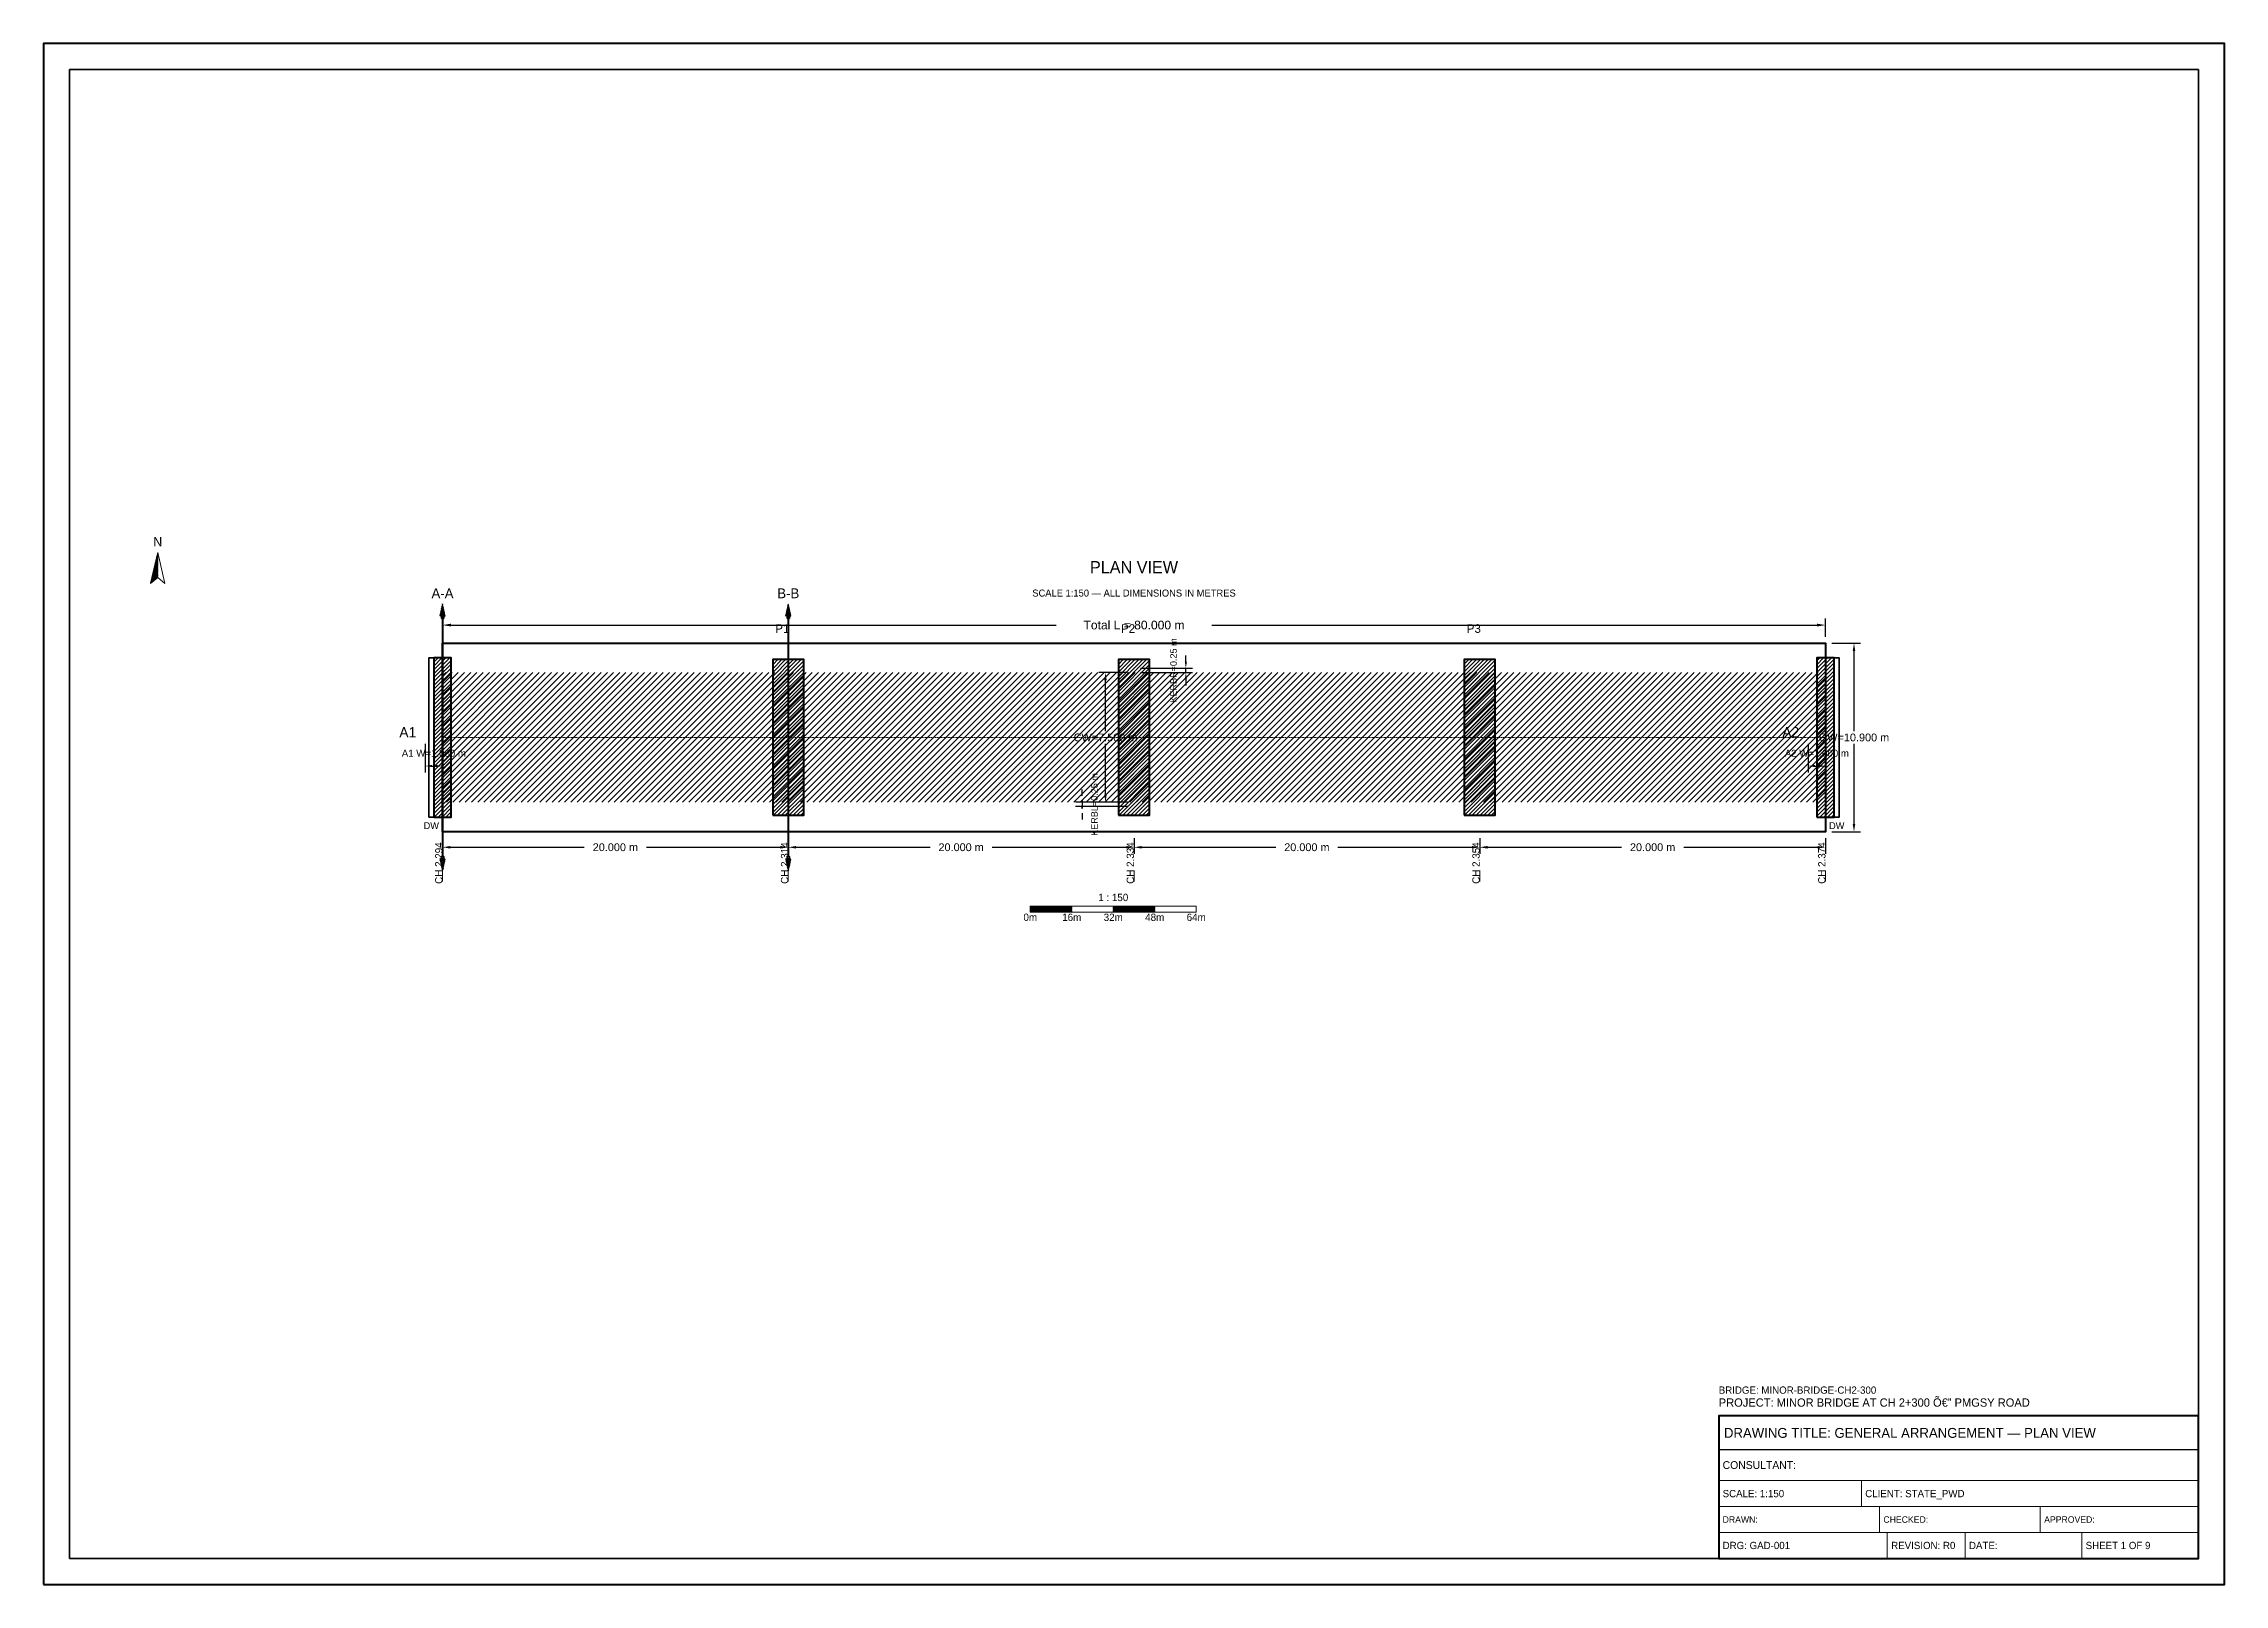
# Model space of a CAD drawing. Header units: metres. Extents: x 0 to 841, y 0 to 594.
import ezdxf
from ezdxf.enums import TextEntityAlignment as Align

# ---------------------------------------------------------------- set-up
doc = ezdxf.new("R2010")
doc.units = ezdxf.units.M
doc.linetypes.add('CENTER', pattern=[1.5, 0.75, -0.25, 0.25, -0.25])
doc.linetypes.add('DASHED', pattern=[0.5, 0.375, -0.125])
for name, color, linetype, lineweight in [('BORDER-INNER', 7, 'Continuous', 35), ('BORDER-OUTER', 7, 'Continuous', 70), ('CIVIL-CHAINAGE', 7, 'Continuous', 18), ('DIM-CHAINAGE', 3, 'Continuous', 18), ('DIM-LINEAR', 3, 'Continuous', 18), ('STRUC-CENTRE', 6, 'CENTER', 18), ('STRUC-HATCHING', 8, 'Continuous', 18), ('STRUC-OUTLINE', 1, 'Continuous', 50), ('STRUC-SECTION', 2, 'Continuous', 35), ('SUB-ABUT', 3, 'Continuous', 35), ('SUB-DIRT-WALL', 3, 'Continuous', 35), ('SUB-PIER', 2, 'Continuous', 35), ('SUPER-DECK', 2, 'Continuous', 50), ('SYM-NORTHARROW', 7, 'Continuous', 18), ('SYM-SCALE', 7, 'Continuous', 13), ('TEXT-GENERAL', 7, 'Continuous', 18), ('TEXT-HEADER', 7, 'Continuous', 25), ('TEXT-SPEC', 7, 'Continuous', 13), ('TEXT-TITLE', 7, 'Continuous', 25), ('TITLEBLK-BOX', 7, 'Continuous', 50), ('TITLEBLK-TEXT', 7, 'Continuous', 18)]:
    doc.layers.add(name, color=color, linetype=linetype, lineweight=lineweight)
doc.styles.add('BRIDGE_STD', font='Arial.ttf')
doc.dimstyles.new('pmb100', dxfattribs={"dimtxt": 2.5, "dimasz": 0.9375, "dimexe": 2.5, "dimexo": 2.5, "dimtad": 0, "dimtih": 1, "dimdec": 0, "dimtxsty": 'BRIDGE_STD', "dimcen": 2.5, "dimazin": 3, "dimtfac": 1, "dimtmove": 0, "dimatfit": 3})

msp = doc.modelspace()

# ---------------------------------------------------------------- hatches: boundary and pattern name
at = {"layer": 'STRUC-HATCHING'}
h = msp.add_hatch(dxfattribs=at)
h.set_pattern_fill('ANSI31', scale=0.533333)
h.paths.add_polyline_path([(153.83, 301.5), (687.17, 301.5), (687.17, 351.5), (153.83, 351.5)])
at = {"layer": 'STRUC-SECTION'}
h = msp.add_hatch(dxfattribs=at)
h.set_pattern_fill('SOLID')
h.paths.add_polyline_path([(152.78, 373.28), (154.88, 373.28), (153.83, 378.08)])
h = msp.add_hatch(dxfattribs=at)
h.set_pattern_fill('SOLID')
h.paths.add_polyline_path([(286.12, 373.28), (288.22, 373.28), (287.17, 378.08)])
h = msp.add_hatch(dxfattribs=at)
h.set_pattern_fill('SOLID')
h.paths.add_polyline_path([(152.78, 279.72), (154.88, 279.72), (153.83, 274.92)])
h = msp.add_hatch(dxfattribs=at)
h.set_pattern_fill('SOLID')
h.paths.add_polyline_path([(286.12, 279.72), (288.22, 279.72), (287.17, 274.92)])
at = {"layer": 'SUB-ABUT'}
h = msp.add_hatch(dxfattribs=at)
h.set_pattern_fill('ANSI31', scale=0.333333)
h.paths.add_polyline_path([(150.5, 295.83), (157.17, 295.83), (157.17, 357.17), (150.5, 357.17)])
h = msp.add_hatch(dxfattribs=at)
h.set_pattern_fill('ANSI31', scale=0.333333)
h.paths.add_polyline_path([(683.83, 295.83), (690.5, 295.83), (690.5, 357.17), (683.83, 357.17)])
at = {"layer": 'SUB-PIER'}
h = msp.add_hatch(dxfattribs=at)
h.set_pattern_fill('ANSI31', scale=0.333333)
h.paths.add_polyline_path([(281.17, 296.5), (293.17, 296.5), (293.17, 356.5), (281.17, 356.5)])
h = msp.add_hatch(dxfattribs=at)
h.set_pattern_fill('ANSI31', scale=0.333333)
h.paths.add_polyline_path([(414.5, 296.5), (426.5, 296.5), (426.5, 356.5), (414.5, 356.5)])
h = msp.add_hatch(dxfattribs=at)
h.set_pattern_fill('ANSI31', scale=0.333333)
h.paths.add_polyline_path([(547.83, 296.5), (559.83, 296.5), (559.83, 356.5), (547.83, 356.5)])
at = {"layer": 'SYM-NORTHARROW'}
h = msp.add_hatch(dxfattribs=at)
h.set_pattern_fill('SOLID')
h.paths.add_polyline_path([(44, 397.83), (41.2, 385.83), (44, 388.23)])
at = {"layer": 'SYM-SCALE'}
h = msp.add_hatch(dxfattribs=at)
h.set_pattern_fill('SOLID')
h.paths.add_polyline_path([(380.5, 259.17), (396.5, 259.17), (396.5, 261.43), (380.5, 261.43)])
h = msp.add_hatch(dxfattribs=at)
h.set_pattern_fill('SOLID')
h.paths.add_polyline_path([(412.5, 259.17), (428.5, 259.17), (428.5, 261.43), (412.5, 261.43)])

# ---------------------------------------------------------------- linework, layer by layer
at = {"layer": 'BORDER-INNER'}
msp.add_lwpolyline([(10, 10), (831, 10), (831, 584), (10, 584), (10, 10)], dxfattribs=at)
at = {"layer": 'BORDER-OUTER'}
msp.add_lwpolyline([(0, 0), (841, 0), (841, 594), (0, 594), (0, 0)], dxfattribs=at)
at = {"layer": 'CIVIL-CHAINAGE'}
for p, q in [((153.83, 275.17), (153.83, 270.92)), ((287.17, 275.17), (287.17, 270.92)), ((420.5, 275.17), (420.5, 270.92)), ((553.83, 275.17), (553.83, 270.92)), ((687.17, 275.17), (687.17, 270.92))]:
    msp.add_line(p, q, dxfattribs=at)
at = {"layer": 'STRUC-CENTRE'}
msp.add_line((153.83, 326.5), (687.17, 326.5), dxfattribs=at)
at = {"layer": 'STRUC-OUTLINE', "lineweight": 50}
msp.add_lwpolyline([(153.83, 290.17), (153.83, 362.83), (687.17, 362.83), (687.17, 290.17), (153.83, 290.17)], dxfattribs=at)
at = {"layer": 'STRUC-SECTION', "color": 1, "linetype": 'DASHED', "lineweight": 50}
for p, q in [((153.83, 372.83), (153.83, 280.17)), ((287.17, 372.83), (287.17, 280.17))]:
    msp.add_line(p, q, dxfattribs=at)
at = {"layer": 'STRUC-SECTION', "color": 1}
for points in [[(153.38, 372.38), (154.28, 372.38), (154.28, 373.28), (153.38, 373.28), (153.38, 372.38)], [(286.72, 372.38), (287.62, 372.38), (287.62, 373.28), (286.72, 373.28), (286.72, 372.38)], [(153.38, 279.72), (154.28, 279.72), (154.28, 280.62), (153.38, 280.62), (153.38, 279.72)], [(286.72, 279.72), (287.62, 279.72), (287.62, 280.62), (286.72, 280.62), (286.72, 279.72)]]:
    msp.add_lwpolyline(points, dxfattribs=at)
at = {"layer": 'SUB-ABUT', "lineweight": 40}
for points in [[(150.5, 295.83), (157.17, 295.83), (157.17, 357.17), (150.5, 357.17), (150.5, 295.83)], [(683.83, 295.83), (690.5, 295.83), (690.5, 357.17), (683.83, 357.17), (683.83, 295.83)]]:
    msp.add_lwpolyline(points, dxfattribs=at)
at = {"layer": 'SUB-DIRT-WALL', "lineweight": 35}
for points in [[(148.5, 295.83), (150.5, 295.83), (150.5, 357.17), (148.5, 357.17), (148.5, 295.83)], [(690.5, 295.83), (692.5, 295.83), (692.5, 357.17), (690.5, 357.17), (690.5, 295.83)]]:
    msp.add_lwpolyline(points, dxfattribs=at)
at = {"layer": 'SUB-PIER', "lineweight": 40}
for points in [[(281.17, 296.5), (293.17, 296.5), (293.17, 356.5), (281.17, 356.5), (281.17, 296.5)], [(414.5, 296.5), (426.5, 296.5), (426.5, 356.5), (414.5, 356.5), (414.5, 296.5)], [(547.83, 296.5), (559.83, 296.5), (559.83, 356.5), (547.83, 356.5), (547.83, 296.5)]]:
    msp.add_lwpolyline(points, dxfattribs=at)
at = {"layer": 'SUPER-DECK', "lineweight": 30}
msp.add_lwpolyline([(153.83, 290.17), (153.83, 362.83), (687.17, 362.83), (687.17, 290.17), (153.83, 290.17)], dxfattribs=at)
at = {"layer": 'SYM-NORTHARROW'}
msp.add_lwpolyline([(44, 397.83), (41.2, 385.83), (44, 388.23), (46.8, 385.83), (44, 397.83)], dxfattribs=at)
at = {"layer": 'SYM-SCALE'}
msp.add_lwpolyline([(380.5, 259.17), (444.5, 259.17), (444.5, 261.43), (380.5, 261.43), (380.5, 259.17)], dxfattribs=at)
at = {"layer": 'TITLEBLK-BOX', "lineweight": 50}
msp.add_lwpolyline([(646, 10), (831, 10), (831, 65), (646, 65), (646, 10)], dxfattribs=at)
at = {"layer": 'TITLEBLK-BOX', "lineweight": 30}
msp.add_lwpolyline([(646, 52), (831, 52), (831, 65), (646, 65), (646, 52)], dxfattribs=at)
at = {"layer": 'TITLEBLK-BOX', "lineweight": 18}
for points in [[(646, 40), (831, 40), (831, 52), (646, 52), (646, 40)], [(646, 30), (701, 30), (701, 40), (646, 40), (646, 30)], [(701, 30), (831, 30), (831, 40), (701, 40), (701, 30)], [(646, 20), (708, 20), (708, 30), (646, 30), (646, 20)], [(708, 20), (770, 20), (770, 30), (708, 30), (708, 20)], [(770, 20), (831, 20), (831, 30), (770, 30), (770, 20)], [(646, 10), (711, 10), (711, 20), (646, 20), (646, 10)], [(711, 10), (741, 10), (741, 20), (711, 20), (711, 10)], [(741, 10), (786, 10), (786, 20), (741, 20), (741, 10)], [(786, 10), (831, 10), (831, 20), (786, 20), (786, 10)]]:
    msp.add_lwpolyline(points, dxfattribs=at)

# ---------------------------------------------------------------- texts
at = {"layer": 'DIM-CHAINAGE'}
for s, p in [('CH 2.294', (153.83, 270.07)), ('CH 2.314', (287.17, 270.07)), ('CH 2.334', (420.5, 270.07)), ('CH 2.354', (553.83, 270.07)), ('CH 2.374', (687.17, 270.07))]:
    msp.add_text(s, height=2.833, rotation=90, dxfattribs=at).set_placement(p)
at = {"layer": 'SYM-NORTHARROW'}
msp.add_text('N', height=3.6, dxfattribs=at).set_placement((44, 400.23), align=Align.CENTER)
at = {"layer": 'TEXT-GENERAL'}
for s, height, p in [('P1', 3.333, (282.17, 366.83)), ('P2', 3.333, (415.5, 366.83)), ('P3', 3.333, (548.83, 366.83)), ('A1', 4, (137.17, 326.5)), ('A2', 4, (670.5, 326.5))]:
    msp.add_text(s, height=height, dxfattribs=at).set_placement(p)
for s, p in [('1 : 150', (412.5, 263.42)), ('0m', (380.5, 255.77)), ('16m', (396.5, 255.77)), ('32m', (412.5, 255.77)), ('48m', (428.5, 255.77)), ('64m', (444.5, 255.77))]:
    msp.add_text(s, height=2.833, dxfattribs=at).set_placement(p, align=Align.CENTER)
at = {"layer": 'TEXT-HEADER'}
msp.add_text('PLAN VIEW', height=4.667, dxfattribs=at).set_placement((420.5, 389.83), align=Align.CENTER)
at = {"layer": 'TEXT-HEADER', "color": 1}
for s, p in [('A-A', (153.83, 380.18)), ('B-B', (287.17, 380.18))]:
    msp.add_text(s, height=3.8, dxfattribs=at).set_placement(p, align=Align.CENTER)
at = {"layer": 'TEXT-SPEC', "color": 8}
msp.add_text('SCALE 1:150 — ALL DIMENSIONS IN METRES', height=2.7, dxfattribs=at).set_placement((420.5, 380.83), align=Align.CENTER)
at = {"layer": 'TEXT-SPEC'}
for p in [(149.5, 291.17), (691.5, 291.17)]:
    msp.add_text('DW', height=2.667, dxfattribs=at).set_placement(p, align=Align.CENTER)
at = {"layer": 'TEXT-TITLE'}
for s, height, p in [('PROJECT: MINOR BRIDGE AT CH 2+300 â€” PMGSY ROAD', 3.2, (646, 68.5)), ('DRAWING TITLE: GENERAL ARRANGEMENT — PLAN VIEW', 3.8, (648, 56.5))]:
    msp.add_text(s, height=height, dxfattribs=at).set_placement(p)
at = {"layer": 'TITLEBLK-TEXT'}
for s, height, p in [('BRIDGE: MINOR-BRIDGE-CH2-300', 2.8, (646, 73.5)), ('CONSULTANT: ', 3, (647.5, 44.5)), ('SCALE: 1:150', 2.8, (647.5, 33.6)), ('CLIENT: STATE_PWD', 2.8, (702.5, 33.6)), ('DRAWN: ', 2.5, (647.5, 23.75)), ('CHECKED: ', 2.5, (709.5, 23.75)), ('APPROVED: ', 2.5, (771.5, 23.75)), ('DRG: GAD-001', 2.8, (647.5, 13.6)), ('REVISION: R0', 2.8, (712.5, 13.6)), ('DATE: ', 2.8, (742.5, 13.6)), ('SHEET 1 OF 9', 2.8, (787.5, 13.6))]:
    msp.add_text(s, height=height, dxfattribs=at).set_placement(p)

# ---------------------------------------------------------------- dimensions: what is measured, and where the dimension line sits
at = {"layer": 'DIM-LINEAR'}
for base, p1, p2, text, override in [((153.83, 369.83), (153.83, 362.83), (687.17, 362.83), 'Total L = 80.000 m', {"dimtxt": 3.333333, "dimasz": 3.333333, "dimgap": 1.333333, "dimclrt": 3}), ((147.17, 315.5), (147.17, 326.5), (153.83, 326.5), 'A1 W=1.000 m', {"dimtxt": 2.666667, "dimasz": 2.666667, "dimgap": 1.066667, "dimclrt": 3}), ((680.5, 315.5), (680.5, 326.5), (687.17, 326.5), 'A2 W=1.000 m', {"dimtxt": 2.666667, "dimasz": 2.666667, "dimgap": 1.066667, "dimclrt": 3}), ((153.83, 284.17), (153.83, 290.17), (287.17, 290.17), '20.000 m', {"dimtxt": 3, "dimasz": 3, "dimgap": 1.2, "dimclrt": 3}), ((287.17, 284.17), (287.17, 290.17), (420.5, 290.17), '20.000 m', {"dimtxt": 3, "dimasz": 3, "dimgap": 1.2, "dimclrt": 3}), ((420.5, 284.17), (420.5, 290.17), (553.83, 290.17), '20.000 m', {"dimtxt": 3, "dimasz": 3, "dimgap": 1.2, "dimclrt": 3}), ((553.83, 284.17), (553.83, 290.17), (687.17, 290.17), '20.000 m', {"dimtxt": 3, "dimasz": 3, "dimgap": 1.2, "dimclrt": 3})]:
    msp.add_linear_dim(base=base, p1=p1, p2=p2, text=text, dimstyle='pmb100', override=override, dxfattribs=at).render()
for base, p1, p2, text, override in [((440.5, 351.5), (420.5, 351.5), (420.5, 353.17), 'KERBR=0.25 m', {"dimtxt": 2.5, "dimasz": 2.5, "dimgap": 1, "dimclrt": 3}), ((698.17, 290.17), (687.17, 290.17), (687.17, 362.83), 'OW=10.900 m', {"dimtxt": 3, "dimasz": 3, "dimgap": 1.2, "dimclrt": 3}), ((409.5, 301.5), (420.5, 301.5), (420.5, 351.5), 'CW=7.500 m', {"dimtxt": 3, "dimasz": 3, "dimgap": 1.2, "dimclrt": 3}), ((400.5, 301.5), (420.5, 301.5), (420.5, 299.83), 'KERBL=0.25 m', {"dimtxt": 2.5, "dimasz": 2.5, "dimgap": 1, "dimclrt": 3})]:
    msp.add_linear_dim(base=base, p1=p1, p2=p2, angle=90, text=text, dimstyle='pmb100', override=override, dxfattribs=at).render()

doc.saveas('drawing.dxf')
